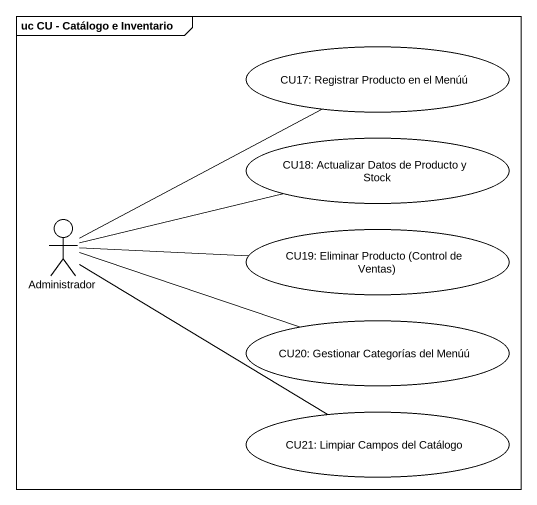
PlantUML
@startuml
mainframe uc CU - Catálogo e Inventario
usecase "CU17: Registrar Producto en el Menúú" as CU17_Registrar_Producto_en
usecase "CU18: Actualizar Datos de Producto y Stock" as CU18_Actualizar_Datos_de
actor Administrador
usecase "CU19: Eliminar Producto (Control de Ventas)" as CU19_Eliminar_Producto
usecase "CU20: Gestionar Categorías del Menúú" as CU20_Gestionar_Categorías
usecase "CU21: Limpiar Campos del Catálogo" as CU21_Limpiar_Campos_del
Administrador -right- CU17_Registrar_Producto_en
Administrador -right- CU18_Actualizar_Datos_de
Administrador -right- CU19_Eliminar_Producto
Administrador -right- CU20_Gestionar_Categorías
Administrador -right- CU21_Limpiar_Campos_del
@enduml
